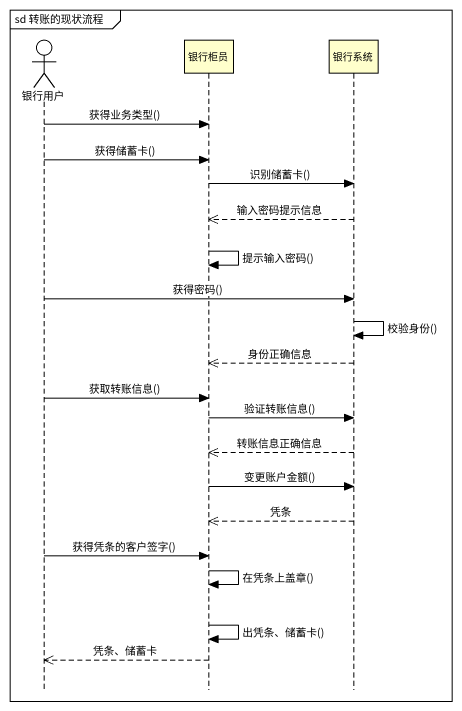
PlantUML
@startuml
mainframe sd 转账的现状流程
hide footbox
actor 银行用户
participant 银行柜员
participant 银行系统

银行用户 -> 银行柜员 : 获得业务类型()
银行用户 -> 银行柜员 : 获得储蓄卡()
银行柜员 -> 银行系统 : 识别储蓄卡()
银行系统 -->> 银行柜员 : 输入密码提示信息
银行柜员 -> 银行柜员 : 提示输入密码()
银行用户 -> 银行系统 : 获得密码()
银行系统 -> 银行系统 : 校验身份()
银行系统 -->> 银行柜员 : 身份正确信息
银行用户 -> 银行柜员 : 获取转账信息()
银行柜员 -> 银行系统 : 验证转账信息()
银行系统 -->> 银行柜员 : 转账信息正确信息
银行柜员 -> 银行系统 : 变更账户金额()
银行系统 -->> 银行柜员 : 凭条
银行用户 -> 银行柜员 : 获得凭条的客户签字()
银行柜员 -> 银行柜员 : 在凭条上盖章()
银行柜员 -> 银行柜员 : 出凭条、储蓄卡()
银行柜员 -->> 银行用户 : 凭条、储蓄卡
@enduml
